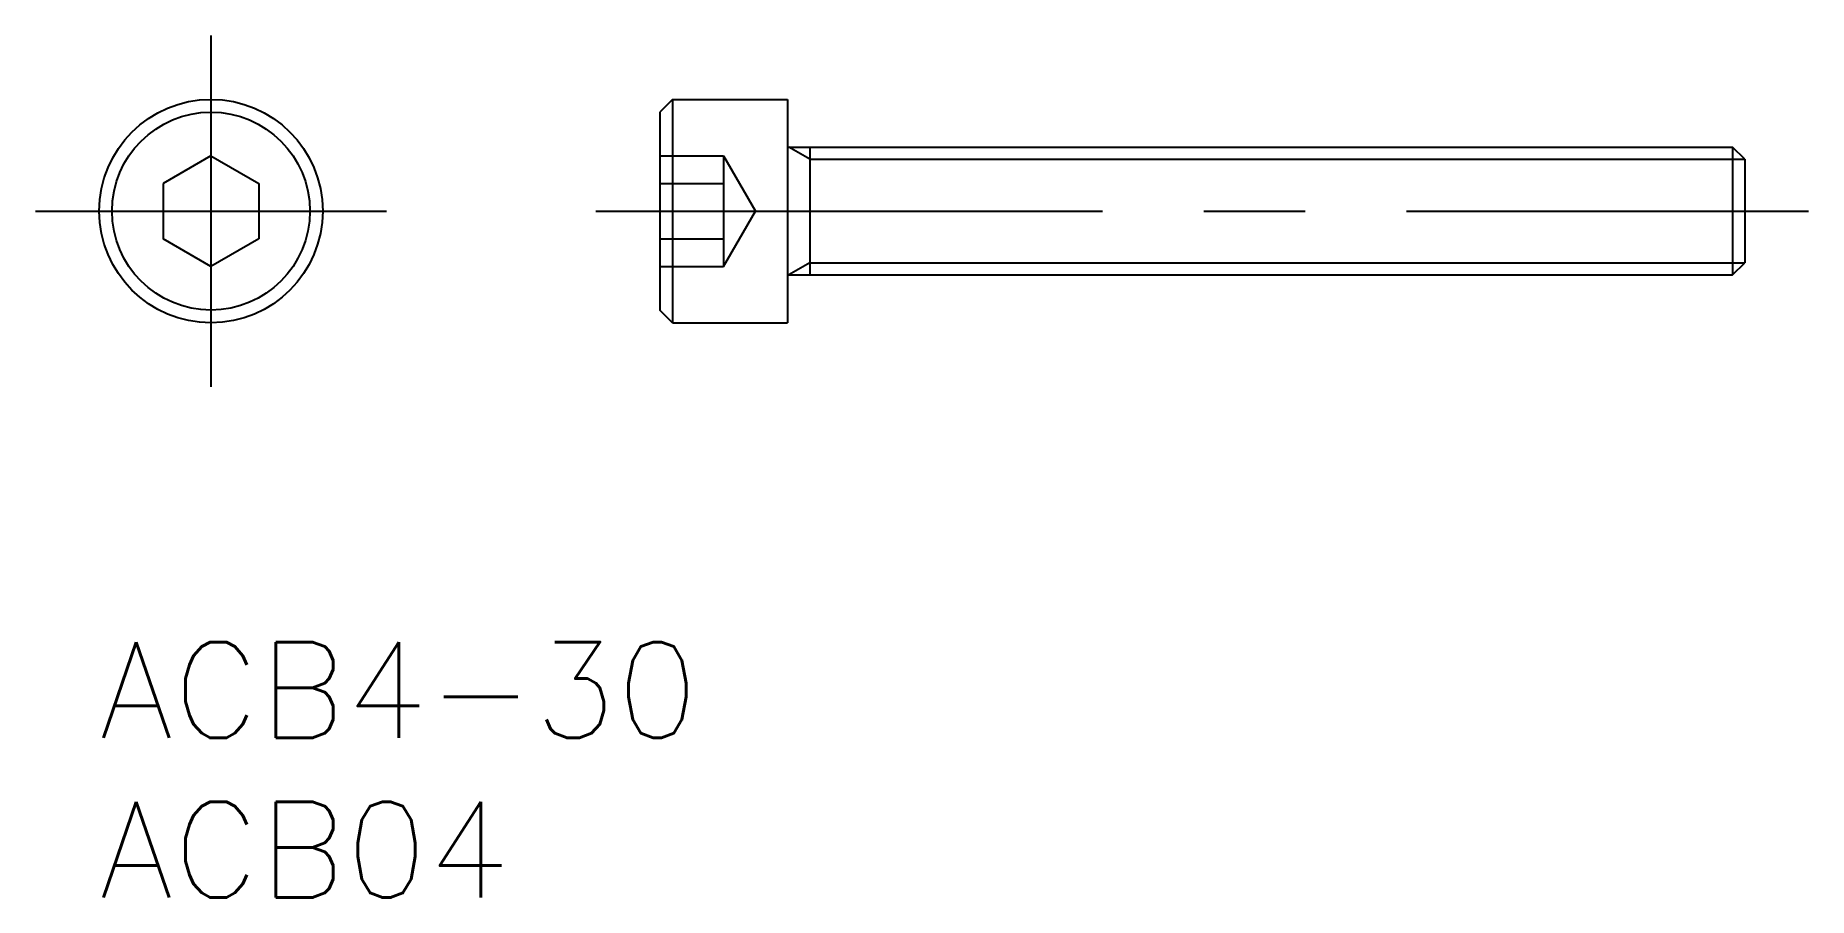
# Model space of a CAD drawing. Extents: x -2 to 53.6, y -8 to 19.
import ezdxf

# ---------------------------------------------------------------- set-up
doc = ezdxf.new("R2010")
doc.units = 0
doc.header["$LTSCALE"] = 0.5
doc.linetypes.add('CENTER', pattern=[50.8, 31.75, -6.35, 6.35, -6.35])
doc.linetypes.add('DASHED', pattern=[19.05, 12.7, -6.35])
for name, color, linetype in [('MSM_CENTER', 1, 'CENTER'), ('MSM_CONTINUOUS', 7, 'CONTINUOUS'), ('MSM_DASHED', 4, 'DASHED'), ('MSM_NARROW', 5, 'CONTINUOUS'), ('MSM_PART_NUMBER', 7, 'CONTINUOUS')]:
    doc.layers.add(name, color=color, linetype=linetype)
doc.styles.get("Standard").update_dxf_attribs({"font": 'txt.shx', "height": 3, "bigfont": 'bigfont.shx'})

# ---------------------------------------------------------------- blocks, each defined once
blk = doc.blocks.new('*U2')
at = {"layer": 'MSM_PART_NUMBER'}
blk.add_text('ACB04', height=3, dxfattribs=at).set_placement((0, -8))
blk = doc.blocks.new('*U3')
at = {"layer": 'MSM_PART_NUMBER'}
blk.add_text('ACB4-30', height=3, dxfattribs=at).set_placement((0, -3))

msp = doc.modelspace()

# ---------------------------------------------------------------- linework, layer by layer
at = {"layer": 'MSM_CENTER'}
for p, q in [((3.5, 19), (3.5, 8)), ((-2, 13.5), (9, 13.5)), ((15.561, 13.5), (53.561, 13.5))]:
    msp.add_line(p, q, dxfattribs=at)
at = {"layer": 'MSM_CONTINUOUS'}
for p, q in [((17.961, 17), (17.561, 16.6)), ((17.961, 17), (21.561, 17)), ((17.961, 17), (17.961, 10)), ((21.561, 17), (21.561, 10)), ((17.561, 16.6), (17.561, 10.4)), ((3.5, 15.232), (2, 14.366)), ((3.5, 15.232), (5, 14.366)), ((21.561, 15.5), (51.182, 15.5)), ((22.261, 15.5), (22.261, 11.5)), ((51.182, 15.5), (51.182, 11.5)), ((51.561, 15.121), (51.182, 15.5)), ((51.561, 15.121), (51.561, 11.879)), ((2, 14.366), (2, 12.634)), ((5, 14.366), (5, 12.634)), ((3.5, 11.768), (2, 12.634)), ((5, 12.634), (3.5, 11.768)), ((4.625, 12.417), (4.625, 12.418)), ((4.25, 12.201), (4.25, 12.201)), ((51.182, 11.5), (51.561, 11.879)), ((21.561, 11.5), (51.182, 11.5)), ((17.961, 10), (17.561, 10.4)), ((17.961, 10), (21.561, 10))]:
    msp.add_line(p, q, dxfattribs=at)
for radius in [3.5, 3.1]:
    msp.add_circle((3.5, 13.5), radius, dxfattribs=at)
at = {"layer": 'MSM_DASHED'}
for p, q in [((17.561, 15.232), (19.561, 15.232)), ((19.561, 15.232), (19.561, 11.768)), ((19.561, 15.232), (20.561, 13.5)), ((17.561, 14.366), (19.561, 14.366)), ((19.561, 11.768), (20.561, 13.5)), ((17.561, 12.634), (19.561, 12.634)), ((17.561, 11.768), (19.561, 11.768))]:
    msp.add_line(p, q, dxfattribs=at)
at = {"layer": 'MSM_NARROW'}
for p, q in [((22.261, 15.121), (21.605, 15.5)), ((22.261, 15.121), (51.561, 15.121)), ((22.261, 11.879), (21.605, 11.5)), ((22.261, 11.879), (51.561, 11.879))]:
    msp.add_line(p, q, dxfattribs=at)

# ---------------------------------------------------------------- block references
at = {"layer": 'MSM_CONTINUOUS'}
for name in ['*U3', '*U2']:
    msp.add_blockref(name, (0, 0), dxfattribs=at)

doc.saveas('drawing.dxf')
